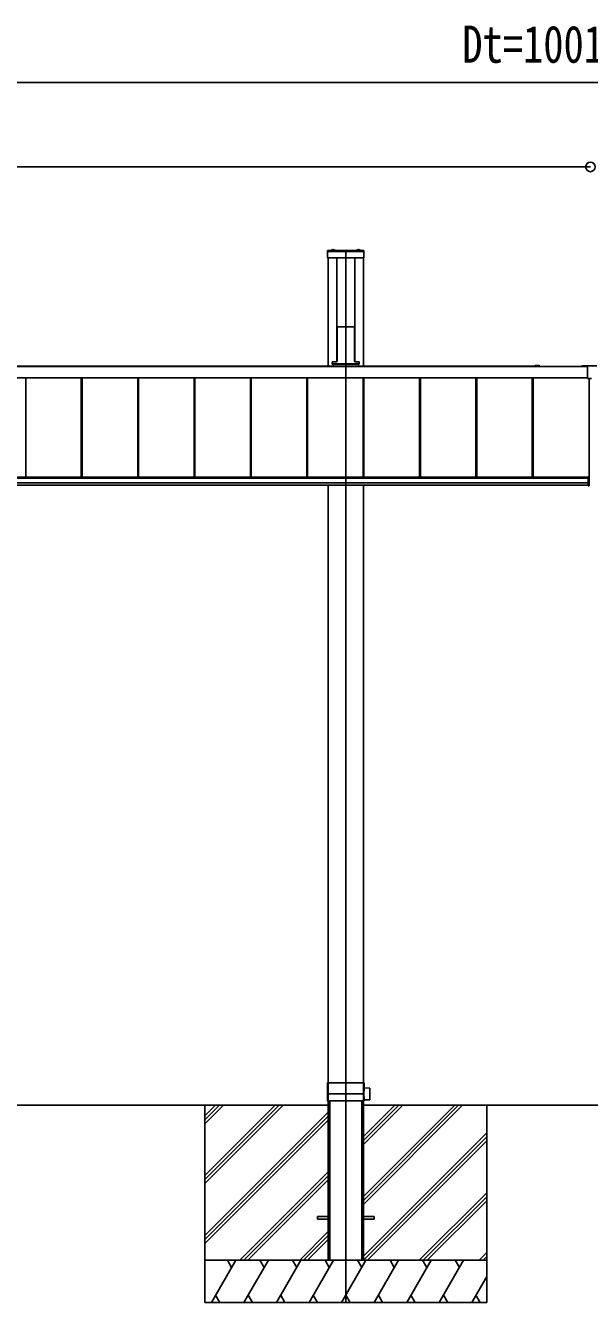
# Model space of a CAD drawing. Units: millimetres, scale not verified. Extents: x -16820 to 16820, y -11880 to 11880.
# Drawn here: x -10354 to -8353, y -7960 to -3428 of the extents above; entities that cross this region are included whole.
import ezdxf
from ezdxf.enums import TextEntityAlignment as Align

# ---------------------------------------------------------------- set-up
doc = ezdxf.new("R2010")
doc.units = ezdxf.units.MM
doc.header["$LTSCALE"] = 50
for name, color, linetype in [('0-3_YKK_12', 2, 'Continuous'), ('0-4_YKK_13', 4, 'Continuous'), ('0-5_YKK_A1', 4, 'Continuous'), ('0-6_YKK_D', 6, 'Continuous')]:
    doc.layers.add(name, color=color, linetype=linetype)
doc.styles.add('ＭＳ ゴシック', font='')
doc.styles.get('ＭＳ ゴシック').set_extended_font_data('MS Gothic')

msp = doc.modelspace()

# ---------------------------------------------------------------- linework, layer by layer
at = {"layer": '0-3_YKK_12'}
msp.add_line((-9217.92, -7960), (-9217.92, -4230), dxfattribs=at)
at = {"layer": '0-4_YKK_13'}
for p, q in [((-9282.42, -4227), (-9282.42, -4251)), ((-9153.42, -4227), (-9282.42, -4227)), ((-9153.42, -4229.5), (-9282.42, -4229.5)), ((-9153.42, -4230), (-9282.42, -4230)), ((-9155.42, -4253), (-9280.42, -4253)), ((-9268.82, -4226.45), (-9268.82, -4226.26)), ((-9268.28, -4227), (-9257.57, -4227)), ((-9268.17, -4227), (-9267.82, -4227)), ((-9265.29, -4223.67), (-9264.07, -4226.13)), ((-9262.92, -4226.74), (-9264.07, -4226.13)), ((-9262.92, -4226.74), (-9261.78, -4226.13)), ((-9260.55, -4223.67), (-9261.78, -4226.13)), ((-9257.02, -4226.45), (-9257.02, -4226.26)), ((-9178.82, -4226.45), (-9178.82, -4226.26)), ((-9178.28, -4227), (-9167.57, -4227)), ((-9175.29, -4223.67), (-9174.07, -4226.13)), ((-9172.92, -4226.74), (-9174.07, -4226.13)), ((-9172.92, -4226.74), (-9171.78, -4226.13)), ((-9170.55, -4223.67), (-9171.78, -4226.13)), ((-9167.02, -4226.45), (-9167.02, -4226.26)), ((-9153.42, -4227), (-9153.42, -4251)), ((-9249.17, -4504.16), (-9249.17, -4619.21)), ((-9248.81, -4498.31), (-9249.16, -4503.81)), ((-9248.31, -4497.85), (-9246.27, -4497.85)), ((-9245.96, -4498.17), (-9246.27, -4497.85)), ((-9245.96, -4498.17), (-9189.88, -4498.17)), ((-9189.88, -4498.17), (-9189.57, -4497.85)), ((-9189.57, -4497.85), (-9187.53, -4497.85)), ((-9187.03, -4498.31), (-9186.68, -4503.81)), ((-9186.67, -4504.16), (-9186.67, -4619.21)), ((-9265.29, -4621.97), (-9250.28, -4621.97)), ((-9249.17, -4619.21), (-9249.28, -4621.03)), ((-9186.67, -4619.21), (-9186.56, -4621.03)), ((-9185.56, -4621.97), (-9170.55, -4621.97)), ((-9265.79, -4622.47), (-9265.79, -4629.96)), ((-9265.79, -4629.3), (-9170.05, -4629.3)), ((-9265.79, -4629.96), (-9170.05, -4629.96)), ((-9170.05, -4622.47), (-9170.05, -4629.96)), ((-8379.92, -4636.51), (-8379.92, -4638.51)), ((-8379.92, -4636.51), (-8326.92, -4636.51)), ((-8379.92, -4638.51), (-8360.92, -4638.51)), ((-8360.92, -4638.51), (-8360.92, -4681.51)), ((-8345.92, -4681.51), (-8360.92, -4681.51)), ((-8358.42, -5030.22), (-8358.42, -5061.49)), ((-8354.92, -5030.22), (-8358.42, -5030.22)), ((-8358.42, -5052.67), (-8354.92, -5052.67)), ((-8354.92, -5061.49), (-8358.42, -5061.49)), ((-8357.92, -5030.22), (-8357.92, -5061.49)), ((-8354.92, -5030.22), (-8354.92, -5061.49)), ((-9282.92, -7220), (-9282.57, -7180.3)), ((-9282.27, -7180), (-9153.57, -7180)), ((-9281.42, -7180.3), (-9281.42, -7244.7)), ((-9280.42, -7244.7), (-9280.42, -7180.3)), ((-9155.42, -7180.3), (-9155.42, -7244.7)), ((-9154.42, -7244.7), (-9154.42, -7180.3)), ((-9153.27, -7180.3), (-9153.02, -7209.18)), ((-9153.11, -7198.65), (-9133.22, -7199)), ((-9132.92, -7199.29), (-9132.92, -7240.71)), ((-9282.71, -7244.7), (-9282.92, -7220)), ((-9282.92, -7220), (-9154.42, -7220)), ((-9282.41, -7245), (-9153.44, -7245)), ((-9153.02, -7209.18), (-9154.42, -7209.18)), ((-9153.02, -7230.82), (-9154.42, -7230.82)), ((-9153.14, -7244.7), (-9153.02, -7230.82)), ((-9153.11, -7241.35), (-9133.22, -7241.01))]:
    msp.add_line(p, q, dxfattribs=at)
for centre, radius, start, end in [((-9280.42, -4251), 2, 180, 270), ((-9268.28, -4226.45), 0.545, 180, 270), ((-9268.27, -4226.26), 0.55, 138.43917, 180), ((-9262.92, -4231), 7.7, 41.56083, 138.43917), ((-9257.57, -4226.45), 0.545, 270, 0), ((-9257.57, -4226.26), 0.55, 0, 41.56083), ((-9178.28, -4226.45), 0.545, 180, 270), ((-9178.27, -4226.26), 0.55, 138.43917, 180), ((-9172.92, -4231), 7.7, 41.56083, 138.43917), ((-9167.57, -4226.45), 0.545, 270, 0), ((-9167.57, -4226.26), 0.55, 0, 41.56083), ((-9155.42, -4251), 2, 270, 0), ((-9282.27, -7180.3), 0.3, 90, 179.5), ((-9281.72, -7180.3), 0.3, 0, 90), ((-9280.12, -7180.3), 0.3, 90, 180), ((-9155.72, -7180.3), 0.3, 0, 90), ((-9154.12, -7180.3), 0.3, 90, 180), ((-9153.57, -7180.3), 0.3, 0.5, 90), ((-9133.22, -7199.3), 0.3, 0, 89), ((-9282.41, -7244.7), 0.3, 180.5, 270), ((-9281.72, -7244.7), 0.3, 270, 0), ((-9280.12, -7244.7), 0.3, 180, 270), ((-9155.72, -7244.7), 0.3, 270, 0), ((-9154.12, -7244.7), 0.3, 180, 270), ((-9153.44, -7244.7), 0.3, 270, 359.5), ((-9133.22, -7240.71), 0.3, 271, 0)]:
    msp.add_arc(centre, radius, start, end, dxfattribs=at)
for centre, major_axis, ratio, start_param, end_param in [((-9249.13, -4503.81), (0.031, 0.5), 0.061627, 1.5746234, 2.3600215), ((-9248.31, -4498.35), (0.346, -0.364), 0.996462, 2.3838095, 3.8892836), ((-9187.53, -4498.35), (-0.346, -0.364), 0.996462, 2.3939017, 3.8993758), ((-9186.71, -4503.81), (-0.031, 0.5), 0.061627, 3.9231638, 4.7085619), ((-9265.29, -4622.47), (0.355, -0.355), 0.99628, 2.358058, 3.9251274), ((-9250.28, -4620.97), (0.691, -0.728), 0.996462, 5.5254021, 7.0308762), ((-9185.56, -4620.97), (-0.691, -0.728), 0.996462, 5.5354944, 7.0409685), ((-9170.55, -4622.47), (-0.355, -0.355), 0.99628, 2.358058, 3.9251274)]:
    msp.add_ellipse(centre, major_axis=major_axis, ratio=ratio, start_param=start_param, end_param=end_param, dxfattribs=at)
at = {"layer": '0-5_YKK_A1'}
for p, q in [((-9280.42, -4637.53), (-9280.42, -4253)), ((-9249.92, -4253), (-9249.92, -4621.9)), ((-9185.92, -4253), (-9185.92, -4621.9)), ((-9155.42, -4637.53), (-9155.42, -4253)), ((-9249.92, -4596.8), (-9249.17, -4596.8)), ((-9186.67, -4596.8), (-9185.92, -4596.8)), ((-13353.42, -4638.51), (-8360.92, -4638.51)), ((-13164.17, -4637.53), (-8545.67, -4637.53)), ((-9262.92, -4629.96), (-9262.92, -4637.53)), ((-9172.92, -4629.96), (-9172.92, -4637.53)), ((-8540.38, -4635.03), (-8545.67, -4635.03)), ((-8545.67, -4637.53), (-8532.22, -4637.53)), ((-8531.92, -4635.03), (-8539.46, -4635.03)), ((-8531.92, -4637.83), (-8531.92, -4638.51)), ((-8529.42, -4638.51), (-8529.42, -4637.53)), ((-13353.42, -4678.42), (-8360.92, -4678.42)), ((-13353.42, -4678.7), (-8360.92, -4678.7)), ((-10353.82, -5030.61), (-10353.82, -4678.7)), ((-10353.82, -5030.61), (-10353.82, -4678.7)), ((-10353.42, -5030.61), (-10353.42, -4678.7)), ((-10156.42, -5030.61), (-10156.42, -4678.7)), ((-10153.82, -5030.61), (-10153.82, -4678.7)), ((-10153.42, -5030.61), (-10153.42, -4678.7)), ((-9956.42, -5030.61), (-9956.42, -4678.7)), ((-9953.82, -5030.61), (-9953.82, -4678.7)), ((-9953.42, -5030.61), (-9953.42, -4678.7)), ((-9756.42, -5030.61), (-9756.42, -4678.7)), ((-9753.82, -5030.61), (-9753.82, -4678.7)), ((-9753.42, -5030.61), (-9753.42, -4678.7)), ((-9556.42, -5030.61), (-9556.42, -4678.7)), ((-9553.82, -5030.61), (-9553.82, -4678.7)), ((-9553.42, -5030.61), (-9553.42, -4678.7)), ((-9356.42, -5030.61), (-9356.42, -4678.7)), ((-9353.82, -5030.61), (-9353.82, -4678.7)), ((-9353.42, -5030.61), (-9353.42, -4678.7)), ((-9156.42, -5030.61), (-9156.42, -4678.7)), ((-9153.82, -5030.61), (-9153.82, -4678.7)), ((-9153.42, -5030.61), (-9153.42, -4678.7)), ((-8956.42, -5030.61), (-8956.42, -4678.7)), ((-8953.82, -5030.61), (-8953.82, -4678.7)), ((-8953.42, -5030.61), (-8953.42, -4678.7)), ((-8756.42, -5030.61), (-8756.42, -4678.7)), ((-8753.82, -5030.61), (-8753.82, -4678.7)), ((-8753.42, -5030.61), (-8753.42, -4678.7)), ((-8556.42, -5030.61), (-8556.42, -4678.7)), ((-8553.82, -5030.61), (-8553.82, -4678.7)), ((-8553.42, -5030.61), (-8553.42, -4678.7)), ((-8354.92, -5030.22), (-8354.92, -4681.51)), ((-8354.72, -5028.19), (-8354.72, -4681.51)), ((-8354.72, -5028.19), (-8354.92, -5028.19)), ((-13351.42, -5030.61), (-8358.42, -5030.61)), ((-13351.42, -5034.35), (-8358.42, -5034.35)), ((-13351.42, -5034.35), (-8358.42, -5034.35)), ((-13351.42, -5051.27), (-8358.42, -5051.27)), ((-13351.42, -5060), (-8358.42, -5060)), ((-9280.42, -7810), (-9280.42, -5060)), ((-9155.42, -7810), (-9155.42, -5060)), ((-9278.72, -7247), (-9275.22, -7247)), ((-9278.72, -7247), (-9278.72, -7810)), ((-9275.22, -7247), (-9275.22, -7810)), ((-9160.62, -7247), (-9157.12, -7247)), ((-9160.62, -7247), (-9160.62, -7810)), ((-9157.12, -7247), (-9157.12, -7810)), ((-10792.42, -7260), (-9280.42, -7260)), ((-9717.92, -7260), (-9717.92, -7960)), ((-9453.95, -7260), (-9717.92, -7523.97)), ((-9666.08, -7260), (-9717.92, -7311.84)), ((-9468.09, -7260), (-9717.92, -7509.83)), ((-9439.81, -7260), (-9717.92, -7538.11)), ((-9680.22, -7260), (-9717.92, -7297.7)), ((-9651.94, -7260), (-9717.92, -7325.98)), ((-9280.42, -7284.46), (-9717.92, -7721.96)), ((-8817.55, -7260), (-9155.42, -7597.87)), ((-9029.68, -7260), (-9155.42, -7385.74)), ((-8831.69, -7260), (-9155.42, -7583.73)), ((-8803.41, -7260), (-9155.42, -7612.01)), ((-9043.83, -7260), (-9155.42, -7371.59)), ((-9015.54, -7260), (-9155.42, -7399.88)), ((-7551.42, -7260), (-9155.42, -7260)), ((-8717.92, -7260), (-8717.92, -7960)), ((-9280.42, -7298.6), (-9717.92, -7736.1)), ((-9280.42, -7312.75), (-9717.92, -7750.25)), ((-8717.92, -7358.36), (-9155.42, -7795.86)), ((-8717.92, -7372.5), (-9155.42, -7810)), ((-8717.92, -7386.64), (-9141.28, -7810)), ((-9280.42, -7496.59), (-9593.83, -7810)), ((-9280.42, -7510.74), (-9579.68, -7810)), ((-9280.42, -7524.88), (-9565.54, -7810)), ((-8717.92, -7570.49), (-8957.43, -7810)), ((-8717.92, -7584.63), (-8943.29, -7810)), ((-8717.92, -7598.77), (-8929.15, -7810)), ((-9317.92, -7655.5), (-9317.92, -7664.5)), ((-9317.92, -7655.5), (-9280.42, -7655.5)), ((-9155.42, -7655.5), (-9117.92, -7655.5)), ((-9117.92, -7655.5), (-9117.92, -7664.5)), ((-9317.92, -7664.5), (-9280.42, -7664.5)), ((-9155.42, -7664.5), (-9117.92, -7664.5)), ((-9280.42, -7708.73), (-9381.69, -7810)), ((-9280.42, -7722.87), (-9367.55, -7810)), ((-9280.42, -7737.01), (-9353.41, -7810)), ((-8717.92, -7782.62), (-8745.3, -7810)), ((-9717.92, -7810), (-8717.92, -7810)), ((-9694.8, -7960), (-9608.2, -7810)), ((-9623.2, -7835.98), (-9638.2, -7810)), ((-9579.33, -7960), (-9492.73, -7810)), ((-9507.73, -7835.98), (-9522.73, -7810)), ((-9463.86, -7960), (-9377.26, -7810)), ((-9392.26, -7835.98), (-9407.26, -7810)), ((-9348.39, -7960), (-9261.79, -7810)), ((-9276.79, -7835.98), (-9291.79, -7810)), ((-9280.42, -7810), (-9155.42, -7810)), ((-9232.92, -7960), (-9146.32, -7810)), ((-9161.32, -7835.98), (-9176.32, -7810)), ((-9117.45, -7960), (-9030.85, -7810)), ((-9045.85, -7835.98), (-9060.85, -7810)), ((-9001.98, -7960), (-8915.38, -7810)), ((-8945.38, -7810), (-8930.38, -7835.98)), ((-8886.51, -7960), (-8799.91, -7810)), ((-8829.91, -7810), (-8814.91, -7835.98)), ((-8717.92, -7796.76), (-8731.16, -7810)), ((-8771.04, -7960), (-8717.92, -7867.99)), ((-9717.92, -7960), (-8717.92, -7960)), ((-9679.8, -7934.02), (-9664.8, -7960)), ((-9564.33, -7934.02), (-9549.33, -7960)), ((-9448.86, -7934.02), (-9433.86, -7960)), ((-9333.39, -7934.02), (-9318.39, -7960)), ((-9217.92, -7934.02), (-9202.92, -7960)), ((-9102.45, -7934.02), (-9087.45, -7960)), ((-8986.98, -7934.02), (-8971.98, -7960)), ((-8871.51, -7934.02), (-8856.51, -7960)), ((-8756.04, -7934.02), (-8741.04, -7960))]:
    msp.add_line(p, q, dxfattribs=at)
for centre, radius, start, end in [((-8545.67, -4636.28), 1.25, 90, 270), ((-8540.38, -4635.23), 0.2, 23.57818, 90), ((-8539.92, -4635.03), 0.3, 203.57818, 336.42182), ((-8539.46, -4635.23), 0.2, 90, 156.42182), ((-8532.22, -4637.83), 0.3, 360, 90), ((-8531.92, -4637.53), 2.5, 0, 90)]:
    msp.add_arc(centre, radius, start, end, dxfattribs=at)
at = {"layer": '0-6_YKK_D'}
for p, q in [((-3546.92, -3630), (-13159.92, -3630)), ((-8349.92, -3930), (-13359.92, -3930))]:
    msp.add_line(p, q, dxfattribs=at)
msp.add_circle((-8349.92, -3930), 17, dxfattribs=at)
msp.add_circle((-8349.92, -3930), 17, dxfattribs=at)

# ---------------------------------------------------------------- texts
at = {"layer": '0-6_YKK_D', "style": 'ＭＳ ゴシック', "width": 0.8}
msp.add_text('Dt=10013', height=132, dxfattribs=at).set_placement((-8804.62, -3600), align=Align.BOTTOM_LEFT)

doc.saveas('drawing.dxf')
